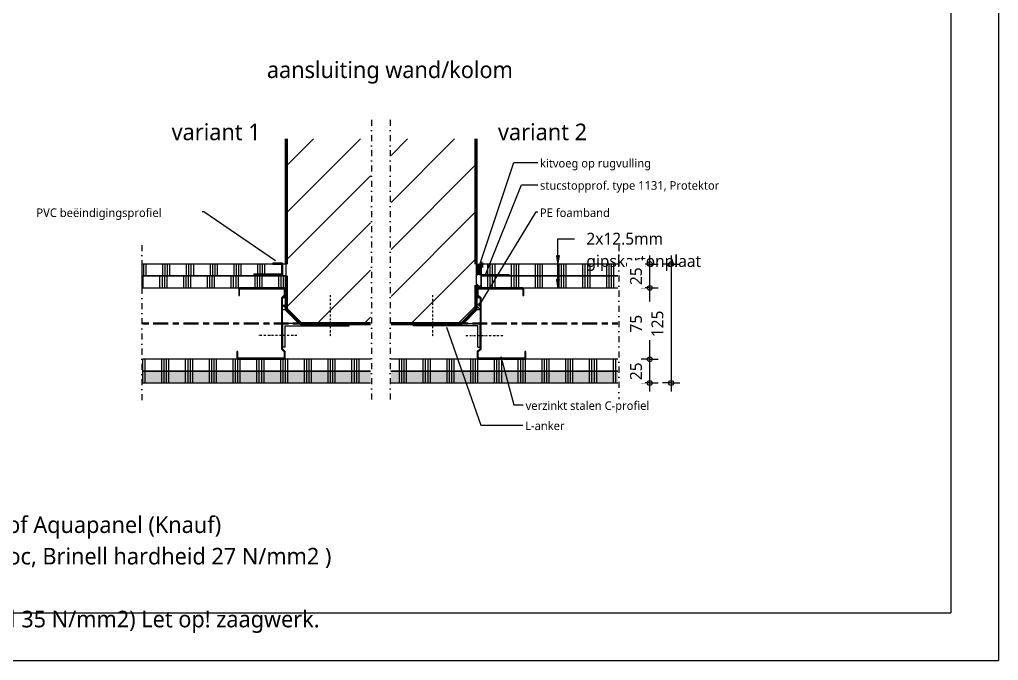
# Model space of a CAD drawing. Header units: millimetres. Extents: x -617 to 12931, y -7813 to -1363.
# Drawn here: x 7241 to 8271, y -4333 to -3659 of the extents above; entities that cross this region are included whole.
import ezdxf

# ---------------------------------------------------------------- set-up
doc = ezdxf.new("R2010")
doc.units = ezdxf.units.MM
for name, pattern in [('Center', [31.75, 6.35, -4.7625, 15.875, -4.7625]), ('Dash dot', [15.875, 6.35, -4.7625, 0, -4.7625]), ('Streep-stip _ detail', [4, 2, -1, 0, -1])]:
    doc.linetypes.add(name, pattern=pattern)
for name, color, linetype, lineweight in [('A-ANNO-DIMS', 211, 'Continuous', 13), ('A-ANNO-DIMS-5', 211, 'Continuous', 13), ('A-ANNO-IDEN', 131, 'Continuous', 18), ('A-DETL', 90, 'Continuous', 13), ('A-DETL-CNTR', 5, 'Center', 35), ('A-DETL-GENF', 92, 'Continuous', 18), ('G-ANNO-TEXT', 231, 'Continuous', 13)]:
    doc.layers.add(name, color=color, linetype=linetype, lineweight=lineweight)
doc.styles.add('Segoe UI_2', font='segoeui.ttf', dxfattribs={"height": 9})
doc.styles.add('Segoe UI_3', font='segoeui.ttf', dxfattribs={"height": 12.5})
doc.styles.add('Segoe UI_4', font='segoeui.ttf', dxfattribs={"height": 17.5})
doc.dimstyles.new('2_5_mm', dxfattribs={"dimscale": 304.8, "dimtxt": 13.092049, "dimasz": 0.016404, "dimexe": 0.029528, "dimexo": 0.0625, "dimgap": 0.014764, "dimtad": 1, "dimdec": 0, "dimzin": 0, "dimdsep": 46, "dimtxsty": 'Segoe UI_3', "dimblk1": 'DOTBLANK', "dimblk2": 'DOTBLANK', "dimsah": 1, "dimcen": 0.09, "dimdle": 0.029528, "dimazin": 0, "dimtfac": 1, "dimtdec": 4, "dimtix": 1, "dimtmove": 0, "dimatfit": 3, "dimfxl": 0.029528, "dimfxlon": 1, "dimtvp": 1, "dimtfill": 1, "dimtolj": 1, "dimtzin": 0, "dimarcsym": 2})

# ---------------------------------------------------------------- blocks, each defined once
blk = doc.blocks.new('40  gipsplaat - stootvast D12_5-2957498-22_1 Principedetails metalstud')
at = {"layer": 'A-DETL-GENF'}
h = blk.add_hatch(color=256, dxfattribs=at)
h.paths.add_polyline_path([(501, 0), (501, 12.5), (262.2, 12.5), (262.2, 0), (368, 0)])
h.paths.add_polyline_path([(240.8, 0), (240.8, 12.5), (1, 12.5), (1, 0), (132.9, 0)])
at = {"layer": 'A-DETL-GENF', "lineweight": 13}
h = blk.add_hatch(dxfattribs=at)
h.set_pattern_fill('FP_285', color=256, style=0, pattern_type=2)
h.set_pattern_definition([(90, (-7359.43, 4041.474), (-25, 1e-15), []), (90, (-7356.93, 4041.474), (-25, 1e-15), []), (90, (-7354.43, 4041.474), (-25, 1e-15), []), (90, (-7351.93, 4041.474), (-25, 1e-15), [])])
h.paths.add_polyline_path([(501, 0), (501, 12.5), (262.2, 12.5), (262.2, 0), (368, 0)])
h.paths.add_polyline_path([(240.8, 0), (240.8, 12.5), (1, 12.5), (1, 0), (132.9, 0)])
at = {"layer": 'A-DETL-GENF'}
for p, q in [((240.8, 12.5), (1, 12.5)), ((501, 12.5), (262.2, 12.5)), ((1, 0), (240.8, 0)), ((1, 0), (240.8, 0)), ((262.2, 0), (501, 0)), ((262.2, 0), (501, 0))]:
    blk.add_line(p, q, dxfattribs=at)
blk = doc.blocks.new('40  gipsplaat - D12_5-2957499-22_1 Principedetails metalstud')
at = {"layer": 'A-DETL-GENF', "lineweight": 13}
h = blk.add_hatch(dxfattribs=at)
h.set_pattern_fill('FP_286', color=256, style=0, pattern_type=2)
h.set_pattern_definition([(90, (-7359.43, 4028.974), (-25, 1e-15), []), (90, (-7356.93, 4028.974), (-25, 1e-15), []), (90, (-7354.43, 4028.974), (-25, 1e-15), []), (90, (-7351.93, 4028.974), (-25, 1e-15), [])])
h.paths.add_polyline_path([(501, 0), (501, 12.5), (262.2, 12.5), (262.2, 0), (404, 0)])
h.paths.add_polyline_path([(191.7, 0), (240.8, 0), (240.8, 12.5), (1, 12.5), (1, 0), (151, 0)])
at = {"layer": 'A-DETL-GENF'}
for p, q in [((101, 12.5), (1, 12.5)), ((101, 12.5), (1, 12.5)), ((111, 12.5), (101, 12.5)), ((150, 12.5), (111, 12.5)), ((240.8, 12.5), (150, 12.5)), ((240.8, 12.5), (150, 12.5)), ((354, 12.5), (262.2, 12.5)), ((354, 12.5), (262.2, 12.5)), ((393, 12.5), (354, 12.5)), ((403, 12.5), (393, 12.5)), ((501, 12.5), (403, 12.5)), ((501, 12.5), (403, 12.5)), ((1, 0), (240.8, 0)), ((1, 0), (240.8, 0)), ((262.2, 0), (501, 0)), ((262.2, 0), (501, 0))]:
    blk.add_line(p, q, dxfattribs=at)
blk = doc.blocks.new('40  gipsplaat - D12_5-2957500-22_1 Principedetails metalstud')
at = {"layer": 'A-DETL-GENF', "lineweight": 13}
h = blk.add_hatch(dxfattribs=at)
h.set_pattern_fill('FP_287', color=256, style=0, pattern_type=2)
h.set_pattern_definition([(90, (-7716.43, 3941.474), (-25, 1e-15), []), (90, (-7713.93, 3941.474), (-25, 1e-15), []), (90, (-7711.43, 3941.474), (-25, 1e-15), []), (90, (-7708.93, 3941.474), (-25, 1e-15), [])])
h.paths.add_polyline_path([(144, 0), (144, 12.5), (0, 12.5), (0, 0), (45, 0)])
at = {"layer": 'A-DETL-GENF'}
for p, q in [((144, 12.5), (0, 12.5)), ((0, 12.5), (0, 2.7)), ((0, 12.5), (0, 2.7)), ((0, 2.7), (0, 0)), ((0, 2.7), (0, 0)), ((0, 0), (36, 0)), ((36, 0), (44, 0)), ((44, 0), (144, 0)), ((44, 0), (144, 0))]:
    blk.add_line(p, q, dxfattribs=at)
blk = doc.blocks.new('40  gipsplaat - D12_5-V241-22_1 Principedetails metalstud')
at = {"layer": 'A-DETL-GENF', "lineweight": 13}
h = blk.add_hatch(dxfattribs=at)
h.set_pattern_fill('FP_288', color=256, style=0, pattern_type=2)
h.set_pattern_definition([(90, (-7716.43, 3928.974), (-25, 1e-15), []), (90, (-7713.93, 3928.974), (-25, 1e-15), []), (90, (-7711.43, 3928.974), (-25, 1e-15), []), (90, (-7708.93, 3928.974), (-25, 1e-15), [])])
h.paths.add_polyline_path([(144, 0), (144, 12.5), (0, 12.5), (0, 0), (11, 0)])
at = {"layer": 'A-DETL-GENF'}
for p, q in [((144, 12.5), (0, 12.5)), ((0, 12.5), (0, 0)), ((144, 12.5), (0, 12.5)), ((0, 0), (144, 0)), ((0, 0), (144, 0))]:
    blk.add_line(p, q, dxfattribs=at)
blk = doc.blocks.new('42 stucstopprofiel droogbouw - type 1131-4980358-22_1 Principedetails metalstud')
at = {"layer": 'A-DETL-GENF', "lineweight": 35}
for p, q in [((-30, -1), (0, -1)), ((-1, -14), (-1, -9)), ((0, -14), (-1, -14)), ((0, -12.5), (0, -14))]:
    blk.add_line(p, q, dxfattribs=at)
blk = doc.blocks.new('00 afbreeklijn 1 s l - Type 1-V18-22_1 Principedetails metalstud')
at = {"layer": 'A-DETL-GENF', "linetype": 'Dash dot'}
blk.add_line((145, 0), (-20, 0), dxfattribs=at)
blk = doc.blocks.new('00 afbreeklijn 1 s l - Type 1-V242-22_1 Principedetails metalstud')
at = {"layer": 'A-DETL-GENF', "linetype": 'Dash dot'}
for p, q in [((100, 0), (-20, 0)), ((145, 0), (125, 0))]:
    blk.add_line(p, q, dxfattribs=at)
blk = doc.blocks.new('40  gipsplaat - D12_5-2957501-22_1 Principedetails metalstud')
at = {"layer": 'A-DETL-GENF', "lineweight": 13}
h = blk.add_hatch(dxfattribs=at)
h.set_pattern_fill('FP_289', color=256, style=0, pattern_type=2)
h.set_pattern_definition([(270, (7511.43, -3941.474), (25, 1e-15), []), (270, (7508.93, -3941.474), (25, 1e-15), []), (270, (7506.43, -3941.474), (25, 1e-15), []), (270, (7503.93, -3941.474), (25, 1e-15), [])])
h.paths.add_polyline_path([(152, 0), (0, 0), (0, -12.5), (152, -12.5)])
at = {"layer": 'A-DETL-GENF'}
for p, q in [((2, 0), (0, 0)), ((0, 0), (0, -12.5)), ((2, 0), (0, 0)), ((41, 0), (2, 0)), ((49, 0), (41, 0)), ((152, 0), (49, 0)), ((152, 0), (49, 0)), ((152, -12.5), (152, 0)), ((152, -12.5), (152, 0)), ((0, -12.5), (3, -12.5)), ((3, -12.5), (4, -12.5)), ((4, -12.5), (152, -12.5))]:
    blk.add_line(p, q, dxfattribs=at)
blk = doc.blocks.new('40  gipsplaat - D12_5-2957502-22_1 Principedetails metalstud')
at = {"layer": 'A-DETL-GENF', "lineweight": 13}
h = blk.add_hatch(dxfattribs=at)
h.set_pattern_fill('FP_290', color=256, style=0, pattern_type=2)
h.set_pattern_definition([(270, (7508.43, -3928.974), (25, 1e-15), []), (270, (7505.93, -3928.974), (25, 1e-15), []), (270, (7503.43, -3928.974), (25, 1e-15), []), (270, (7500.93, -3928.974), (25, 1e-15), [])])
h.paths.add_polyline_path([(149, 0), (1, 0), (1, -1), (31, -1), (31, -2), (2, -2), (2, -12.5), (149, -12.5), (149, -1)])
at = {"layer": 'A-DETL-GENF'}
for p, q in [((149, 0), (1, 0)), ((149, 0), (1, 0)), ((149, -12.5), (149, 0)), ((149, -12.5), (149, 0)), ((2, -12.5), (11, -12.5)), ((11, -12.5), (149, -12.5)), ((11, -12.5), (149, -12.5))]:
    blk.add_line(p, q, dxfattribs=at)
blk = doc.blocks.new('42 PVC beëindigingsprofiel - Type 3741-V243-22_1 Principedetails metalstud')
at = {"layer": 'A-DETL-GENF'}
for p, q in [((-1, 13.5), (-11, 13.5)), ((-11, 13.5), (-11, 12.5)), ((-11, 12.5), (-2, 12.5)), ((-2, 12.5), (-2, 2)), ((-1, 12.5), (-1, 13.5)), ((-2, 2), (-31, 2)), ((-31, 2), (-31, 1)), ((-31, 1), (-1, 1))]:
    blk.add_line(p, q, dxfattribs=at)
blk = doc.blocks.new('30 rugvulling kitvoeg - vierkante rugvulling-4464675-22_1 Principedetails metalstud')
at = {"layer": 'A-DETL-GENF', "lineweight": 13}
h = blk.add_hatch(dxfattribs=at)
h.set_pattern_fill('FP_291', color=256, style=0, pattern_type=2)
h.set_pattern_definition([(45, (-7721.431, 3952.057), (-10.606602, 10.606602), []), (135, (-7721.431, 3952.057), (-10.606602, -10.606602), [])])
h.paths.add_polyline_path([(4, -12), (4, -0.4), (3.6, 0), (0, 0), (0, -12)])
at = {"layer": 'A-DETL-GENF'}
for p, q in [((3.6, 0), (0, 0)), ((0, -11.9), (0, -12)), ((0, -12), (4, -12))]:
    blk.add_line(p, q, dxfattribs=at)
blk = doc.blocks.new('30 rugvulling kitvoeg - vierkante rugvulling-4464676-22_1 Principedetails metalstud')
at = {"layer": 'A-DETL-GENF', "lineweight": 13}
h = blk.add_hatch(dxfattribs=at)
h.set_pattern_fill('FP_292', color=256, style=0, pattern_type=2)
h.set_pattern_definition([(225, (7521.431, -3952.057), (10.606602, -10.606602), []), (315, (7521.431, -3952.057), (10.606602, 10.606602), [])])
h.paths.add_polyline_path([(0, 12), (0, 0), (3.6, 0), (4, 0.4), (4, 12)])
at = {"layer": 'A-DETL-GENF'}
for p, q in [((0, 12), (0, 11.9)), ((4, 12), (0, 12)), ((0, 0), (3.6, 0))]:
    blk.add_line(p, q, dxfattribs=at)
blk = doc.blocks.new('00 afbreeklijn 1 s l - Type 1-2338402-22_1 Principedetails metalstud')
at = {"layer": 'A-DETL-GENF', "linetype": 'Dash dot'}
for p, q in [((276.6, 0), (-20, 0)), ((276.6, -19.5), (-20, -19.5))]:
    blk.add_line(p, q, dxfattribs=at)
blk = doc.blocks.new('22 metalstud profiel - 75 mm vert-4394541-22_1 Principedetails metalstud')
at = {"layer": 'A-DETL-GENF'}
blk.add_hatch(color=256, dxfattribs=at).paths.add_polyline_path([(29.5, 0), (26.5, -3), (-26.5, -3), (-29.5, 0), (-36.5, 0), (-37.5, -1), (-37.5, -50), (-36.5, -51), (-29.5, -51), (-29.5, -50), (-36.5, -50), (-36.5, -1), (-29.9, -1), (-26.9, -4), (26.9, -4), (29.9, -1), (36.5, -1), (36.5, -48), (29.5, -48), (29.5, -49), (36.5, -49), (37.5, -48), (37.5, -1), (36.5, 0)])
for p, q in [((-36.5, 0), (-37.5, -1)), ((-29.5, 0), (-36.5, 0)), ((-26.5, -3), (-29.5, 0)), ((29.5, 0), (26.5, -3)), ((36.5, 0), (29.5, 0)), ((37.5, -1), (36.5, 0)), ((-37.5, -1), (-37.5, -50)), ((-36.5, -50), (-36.5, -1)), ((-36.5, -1), (-29.9, -1)), ((-29.9, -1), (-26.9, -4)), ((-26.9, -4), (26.9, -4)), ((26.5, -3), (-26.5, -3)), ((26.9, -4), (29.9, -1)), ((29.9, -1), (36.5, -1)), ((36.5, -1), (36.5, -48)), ((37.5, -48), (37.5, -1)), ((-37.5, -50), (-36.5, -51)), ((-29.5, -50), (-36.5, -50)), ((-36.5, -51), (-29.5, -51)), ((-29.5, -51), (-29.5, -50)), ((36.5, -48), (29.5, -48)), ((29.5, -48), (29.5, -49)), ((29.5, -49), (36.5, -49)), ((36.5, -49), (37.5, -48))]:
    blk.add_line(p, q, dxfattribs=at)
blk = doc.blocks.new('22 metalstud profiel - 75 mm vert-4394546-22_1 Principedetails metalstud')
at = {"layer": 'A-DETL-GENF'}
blk.add_hatch(color=256, dxfattribs=at).paths.add_polyline_path([(-37.5, 50), (-37.5, 1), (-36.5, 0), (-29.5, 0), (-26.5, 3), (26.5, 3), (29.5, 0), (36.5, 0), (37.5, 1), (37.5, 48), (36.5, 49), (29.5, 49), (29.5, 48), (36.5, 48), (36.5, 1), (29.9, 1), (26.9, 4), (-26.9, 4), (-29.9, 1), (-36.5, 1), (-36.5, 50), (-29.5, 50), (-29.5, 51), (-36.5, 51)])
for p, q in [((-36.5, 51), (-37.5, 50)), ((-37.5, 50), (-37.5, 1)), ((-29.5, 51), (-36.5, 51)), ((-36.5, 1), (-36.5, 50)), ((-36.5, 50), (-29.5, 50)), ((-29.5, 50), (-29.5, 51)), ((36.5, 49), (29.5, 49)), ((29.5, 49), (29.5, 48)), ((29.5, 48), (36.5, 48)), ((37.5, 48), (36.5, 49)), ((36.5, 48), (36.5, 1)), ((37.5, 1), (37.5, 48)), ((-37.5, 1), (-36.5, 0)), ((-29.9, 1), (-36.5, 1)), ((-36.5, 0), (-29.5, 0)), ((-26.9, 4), (-29.9, 1)), ((-29.5, 0), (-26.5, 3)), ((26.9, 4), (-26.9, 4)), ((-26.5, 3), (26.5, 3)), ((26.5, 3), (29.5, 0)), ((29.9, 1), (26.9, 4)), ((29.5, 0), (36.5, 0)), ((36.5, 1), (29.9, 1)), ((36.5, 0), (37.5, 1))]:
    blk.add_line(p, q, dxfattribs=at)
blk = doc.blocks.new('30 rugvulling kitvoeg - vierkante rugvulling-4464677-22_1 Principedetails metalstud')
at = {"layer": 'A-DETL-GENF', "lineweight": 13}
h = blk.add_hatch(dxfattribs=at)
h.set_pattern_fill('FP_309', color=256, style=0, pattern_type=2)
h.set_pattern_definition([(225, (7521.431, -3916.474), (10.606602, -10.606602), []), (315, (7521.431, -3916.474), (10.606602, 10.606602), [])])
h.paths.add_polyline_path([(0, 12.5), (0, 0), (4, 0), (4, 12.5)])
at = {"layer": 'A-DETL-GENF'}
for p, q in [((0, 12.5), (0, 0)), ((4, 12.5), (0, 12.5)), ((4, 0), (4, 12.5)), ((0, 0), (4, 0))]:
    blk.add_line(p, q, dxfattribs=at)
blk = doc.blocks.new('30 L-anker - 70x25-2106375-22_1 Principedetails metalstud')
at = {"layer": 'A-DETL-GENF'}
for p, q in [((2.5, 70), (0, 70)), ((0, 70), (0, 0)), ((2.5, 2.5), (2.5, 70)), ((0, 60), (2.5, 60)), ((0, 40), (2.5, 40)), ((25, 0), (0, 0)), ((25, 2.5), (2.5, 2.5)), ((25, 2.5), (25, 0))]:
    blk.add_line(p, q, dxfattribs=at)
at = {"layer": 'A-DETL-GENF', "linetype": 'Streep-stip _ detail', "lineweight": 13}
for p, q in [((-30, 50), (15, 50)), ((12.5, 15), (12.5, -25))]:
    blk.add_line(p, q, dxfattribs=at)
blk = doc.blocks.new('30 L-anker - 70x25-4462063-22_1 Principedetails metalstud')
at = {"layer": 'A-DETL-GENF', "linetype": 'Streep-stip _ detail', "lineweight": 13}
for p, q in [((12.5, -15), (12.5, 25)), ((-30, -50), (15, -50))]:
    blk.add_line(p, q, dxfattribs=at)
at = {"layer": 'A-DETL-GENF'}
for p, q in [((0, -70), (0, 0)), ((25, 0), (0, 0)), ((25, -2.5), (25, 0)), ((25, -2.5), (2.5, -2.5)), ((2.5, -2.5), (2.5, -70)), ((0, -40), (2.5, -40)), ((0, -60), (2.5, -60)), ((2.5, -70), (0, -70))]:
    blk.add_line(p, q, dxfattribs=at)
blk = doc.blocks.new('30 kitvoeg op rugvulling - holle kitvoeg 5mm-V518-22_1 Principedetails metalstud')
at = {"layer": 'A-DETL-GENF', "lineweight": 13}
h = blk.add_hatch(dxfattribs=at)
h.set_pattern_fill('FP_637', color=256, style=0, pattern_type=2)
h.set_pattern_definition([(225, (7726.431, -3916.474), (10.606602, -10.606602), []), (315, (7726.431, -3916.474), (10.606602, 10.606602), [])])
h.paths.add_polyline_path([(2.1, 23.4), (1.3, 23.2), (0.6, 22.8), (0, 22.3), (0, 12.2), (0.6, 11.6), (1.3, 11.2), (2.1, 11), (2.9, 11), (3.7, 11.2), (4.4, 11.6), (5, 12.2), (5, 22.3), (4.4, 22.8), (3.7, 23.2), (2.9, 23.4)])
blk.add_hatch(color=256, dxfattribs=at).paths.add_polyline_path([(5, 12.2), (4.4, 11.6), (3.7, 11.2), (2.9, 11), (2.1, 11), (1.3, 11.2), (0.6, 11.6), (0, 12.2), (0, 0), (1.7, 0.4), (3.3, 0.4), (5, 0), (5, 11.6)])
for p, q in [((0, 22.3), (0, 12.2)), ((5, 12.2), (5, 22.3))]:
    blk.add_line(p, q, dxfattribs=at)
at = {"layer": 'A-DETL-GENF'}
for p, q in [((0, 12.2), (0, 0)), ((5, 0), (5, 12.2))]:
    blk.add_line(p, q, dxfattribs=at)
at = {"layer": 'A-DETL-GENF', "lineweight": 13}
for centre, start, end in [((2.5, 20.1), 41.4096, 138.5904), ((2.5, 14.4), 221.4096, 318.5904)]:
    blk.add_arc(centre, 3.33, start, end, dxfattribs=at)
at = {"layer": 'A-DETL-GENF'}
blk.add_open_spline([(0, 0), (0.6, 0.2), (1.7, 0.5), (3.3, 0.5), (4.4, 0.2), (5, 0)], degree=3, dxfattribs=at)
blk = doc.blocks.new('DIMBLOCK127-22_1 Principedetails metalstud')
at = {"layer": 'A-ANNO-DIMS-5'}
for p, q in [((7903.9, -4016.5), (7894.9, -4016.5)), ((7903.9, -4050.5), (7903.9, -4016.5)), ((7903.9, -4016.5), (7912.9, -4016.5)), ((7903.9, -4041.5), (7894.9, -4041.5)), ((7903.9, -4041.5), (7912.9, -4041.5))]:
    blk.add_line(p, q, dxfattribs=at)
for centre in [(7903.9, -4016.5), (7903.9, -4041.5)]:
    blk.add_circle(centre, 2.5, dxfattribs=at)
at = {"layer": 'A-ANNO-DIMS-5', "color": 0, "insert": (7883.1, -4038.5), "char_height": 12.5, "width": 22.852, "attachment_point": 1, "rotation": 90, "line_spacing_factor": 1.142579, "style": 'Segoe UI_3', "bg_fill": 3, "box_fill_scale": 1.25, "bg_fill_color": 9, "bg_fill_true_color": 13158600, "bg_fill_transparency": 0}
blk.add_mtext('25', dxfattribs=at)
blk = doc.blocks.new('_DotBlank')
at = {"color": 0, "linetype": 'ByBlock', "lineweight": -2}
blk.add_line((-0.5, 0), (-1, 0), dxfattribs=at)
blk.add_circle((0, 0), 0.5, dxfattribs=at)
blk = doc.blocks.new('DIMBLOCK128-22_1 Principedetails metalstud')
at = {"layer": 'A-ANNO-DIMS-5'}
for p, q in [((7903.9, -3941.5), (7894.9, -3941.5)), ((7903.9, -4016.5), (7903.9, -3941.5)), ((7903.9, -3941.5), (7912.9, -3941.5)), ((7903.9, -4016.5), (7894.9, -4016.5)), ((7903.9, -4016.5), (7912.9, -4016.5))]:
    blk.add_line(p, q, dxfattribs=at)
for centre in [(7903.9, -3941.5), (7903.9, -4016.5)]:
    blk.add_circle(centre, 2.5, dxfattribs=at)
at = {"layer": 'A-ANNO-DIMS-5', "color": 0, "insert": (7883.1, -3988.5), "char_height": 12.5, "width": 22.852, "attachment_point": 1, "rotation": 90, "line_spacing_factor": 1.142579, "style": 'Segoe UI_3', "bg_fill": 3, "box_fill_scale": 1.25, "bg_fill_color": 9, "bg_fill_true_color": 13158600, "bg_fill_transparency": 0}
blk.add_mtext('75', dxfattribs=at)
blk = doc.blocks.new('DIMBLOCK129-22_1 Principedetails metalstud')
at = {"layer": 'A-ANNO-DIMS-5'}
for p, q in [((7903.9, -3941.5), (7903.9, -3907.5)), ((7903.9, -3916.5), (7894.9, -3916.5)), ((7903.9, -3916.5), (7912.9, -3916.5)), ((7903.9, -3941.5), (7894.9, -3941.5)), ((7903.9, -3941.5), (7912.9, -3941.5))]:
    blk.add_line(p, q, dxfattribs=at)
for centre in [(7903.9, -3916.5), (7903.9, -3941.5)]:
    blk.add_circle(centre, 2.5, dxfattribs=at)
at = {"layer": 'A-ANNO-DIMS-5', "color": 0, "insert": (7883.1, -3938.5), "char_height": 12.5, "width": 22.852, "attachment_point": 1, "rotation": 90, "line_spacing_factor": 1.142579, "style": 'Segoe UI_3', "bg_fill": 3, "box_fill_scale": 1.25, "bg_fill_color": 9, "bg_fill_true_color": 13158600, "bg_fill_transparency": 0}
blk.add_mtext('25', dxfattribs=at)
blk = doc.blocks.new('DIMBLOCK130-22_1 Principedetails metalstud')
at = {"layer": 'A-ANNO-DIMS-5'}
for p, q in [((7926.4, -3907.5), (7926.4, -4050.5)), ((7926.4, -3916.5), (7917.4, -3916.5)), ((7926.4, -3916.5), (7935.4, -3916.5)), ((7926.4, -4041.5), (7917.4, -4041.5)), ((7926.4, -4041.5), (7935.4, -4041.5))]:
    blk.add_line(p, q, dxfattribs=at)
for centre in [(7926.4, -3916.5), (7926.4, -4041.5)]:
    blk.add_circle(centre, 2.5, dxfattribs=at)
at = {"layer": 'A-ANNO-DIMS-5', "color": 0, "insert": (7905.6, -3993.3), "char_height": 12.5, "width": 34.277, "attachment_point": 1, "rotation": 90, "line_spacing_factor": 1.142579, "style": 'Segoe UI_3', "bg_fill": 3, "box_fill_scale": 1.25, "bg_fill_color": 9, "bg_fill_true_color": 13158600, "bg_fill_transparency": 0}
blk.add_mtext('125', dxfattribs=at)

msp = doc.modelspace()

# ---------------------------------------------------------------- hatches: boundary and pattern name
at = {"layer": 'A-DETL-GENF', "lineweight": 13}
h = msp.add_hatch(dxfattribs=at)
h.set_pattern_fill('FP_284', color=250, style=0, pattern_type=2)
h.set_pattern_definition([(45, (0, 0), (-24.74874, 24.74874), [])])
h.paths.add_polyline_path([(7706.4, -3979), (7721.4, -3964), (7721.4, -3784.8), (7631.7, -3784.8), (7631.7, -3979), (7678.6, -3979)])
h.paths.add_polyline_path([(7610.2, -3979), (7610.2, -3784.8), (7521.4, -3784.8), (7521.4, -3964), (7536.4, -3979), (7561.1, -3979)])
at = {"layer": 'G-ANNO-TEXT'}
for points in [[(7807.2, -3916.8), (7808.8, -3907.8), (7805.6, -3907.8)], [(7807.2, -3941.7), (7808.8, -3932.7), (7805.6, -3932.7)]]:
    msp.add_hatch(color=7, dxfattribs=at).paths.add_polyline_path(points)

# ---------------------------------------------------------------- linework, layer by layer
at = {"layer": 'A-ANNO-IDEN'}
for p, q in [((7723.7, -3921), (7760.9, -3809.6)), ((7760.9, -3809.6), (7788.4, -3809.6)), ((7731.6, -3926.9), (7769, -3833)), ((7769, -3833), (7788.4, -3833)), ((7434.9, -3861.7), (7400.8, -3861.7)), ((7510.2, -3913.1), (7434.9, -3861.7)), ((7723.9, -3960.7), (7784.3, -3861.7)), ((7784.3, -3861.7), (7788.4, -3861.7)), ((7690.1, -3982.9), (7726.3, -4085.7)), ((7747.1, -4013.6), (7760.9, -4064.5)), ((7760.9, -4064.5), (7773.3, -4064.5)), ((7726.3, -4085.7), (7772.8, -4085.7))]:
    msp.add_line(p, q, dxfattribs=at)
at = {"layer": 'A-DETL', "lineweight": 18}
for p, q in [((8270.7, -1363.2), (8270.7, -4333.2)), ((8220.7, -3008.2), (8220.7, -4283.2)), ((6220.7, -4283.2), (8220.7, -4283.2)), ((4070.7, -4333.2), (8270.7, -4333.2))]:
    msp.add_line(p, q, dxfattribs=at)
at = {"layer": 'A-DETL', "lineweight": 50}
for p, q in [((7521.4, -3784.8), (7521.4, -3916.5)), ((7721.4, -3916.5), (7721.4, -3784.8)), ((7521.4, -3929), (7521.4, -3964)), ((7721.4, -3964), (7721.4, -3938.8)), ((7521.4, -3964), (7536.4, -3979)), ((7706.4, -3979), (7721.4, -3964)), ((7536.4, -3979), (7610.2, -3979)), ((7631.7, -3979), (7706.4, -3979))]:
    msp.add_line(p, q, dxfattribs=at)
at = {"layer": 'A-DETL-CNTR'}
for p, q in [((7370.4, -3979), (7516.4, -3979)), ((7517.4, -3979), (7536.4, -3979)), ((7706.4, -3979), (7725.4, -3979)), ((7726.4, -3979), (7870.4, -3979))]:
    msp.add_line(p, q, dxfattribs=at)
at = {"layer": 'G-ANNO-TEXT', "color": 250}
for p, q in [((7807.2, -3889.8), (7824.7, -3889.8)), ((7807.2, -3941.7), (7807.2, -3889.8)), ((7807.2, -3889.8), (7824.7, -3889.8)), ((7807.2, -3916.8), (7807.2, -3889.8)), ((7808.8, -3907.8), (7805.6, -3907.8)), ((7805.6, -3907.8), (7807.2, -3916.8)), ((7807.2, -3916.8), (7808.8, -3907.8)), ((7808.8, -3932.7), (7805.6, -3932.7)), ((7805.6, -3932.7), (7807.2, -3941.7)), ((7807.2, -3941.7), (7808.8, -3932.7))]:
    msp.add_line(p, q, dxfattribs=at)

# ---------------------------------------------------------------- block references
at = {"layer": 'A-DETL-GENF', "linetype": 'Dash dot'}
for name, p, rotation in [('00 afbreeklijn 1 s l - Type 1-2338402-22_1 Principedetails metalstud', (7611.2, -4041.5), 89.99999999999994), ('00 afbreeklijn 1 s l - Type 1-V242-22_1 Principedetails metalstud', (7369.4, -4041.5), 90.00000000000006), ('00 afbreeklijn 1 s l - Type 1-V18-22_1 Principedetails metalstud', (7871.4, -4041.5), 89.99999999999991)]:
    msp.add_blockref(name, p, dxfattribs=dict(at, rotation=rotation))
at = {"layer": 'A-DETL-GENF'}
for name, p, rotation in [('40  gipsplaat - D12_5-2957502-22_1 Principedetails metalstud', (7518.4, -3929), 180), ('30 rugvulling kitvoeg - vierkante rugvulling-4464677-22_1 Principedetails metalstud', (7521.4, -3916.5), 180), ('40  gipsplaat - D12_5-2957501-22_1 Principedetails metalstud', (7521.4, -3941.5), 180), ('22 metalstud profiel - 75 mm vert-4394546-22_1 Principedetails metalstud', (7520.4, -3979), 90.0000000000001), ('22 metalstud profiel - 75 mm vert-4394541-22_1 Principedetails metalstud', (7722.4, -3979), 89.99999999999991), ('30 L-anker - 70x25-2106375-22_1 Principedetails metalstud', (7517.7, -3979), 269.9999999999994), ('30 rugvulling kitvoeg - vierkante rugvulling-4464676-22_1 Principedetails metalstud', (7521.4, -3952.1), 180), ('30 L-anker - 70x25-4462063-22_1 Principedetails metalstud', (7725.4, -3979), 269.9999999999998)]:
    msp.add_blockref(name, p, dxfattribs=dict(at, rotation=rotation))
for name, p in [('42 PVC beëindigingsprofiel - Type 3741-V243-22_1 Principedetails metalstud', (7518.4, -3929)), ('40  gipsplaat - D12_5-V241-22_1 Principedetails metalstud', (7726.4, -3929)), ('40  gipsplaat - D12_5-2957500-22_1 Principedetails metalstud', (7726.4, -3941.5)), ('30 rugvulling kitvoeg - vierkante rugvulling-4464675-22_1 Principedetails metalstud', (7721.4, -3952.1)), ('40  gipsplaat - D12_5-2957499-22_1 Principedetails metalstud', (7369.4, -4029)), ('40  gipsplaat - stootvast D12_5-2957498-22_1 Principedetails metalstud', (7369.4, -4041.5))]:
    msp.add_blockref(name, p, dxfattribs=at)
at = {"layer": 'A-DETL-GENF', "lineweight": 13, "rotation": 180}
msp.add_blockref('30 kitvoeg op rugvulling - holle kitvoeg 5mm-V518-22_1 Principedetails metalstud', (7726.4, -3916.5), dxfattribs=at)
at = {"layer": 'A-DETL-GENF', "lineweight": 35, "rotation": 180}
msp.add_blockref('42 stucstopprofiel droogbouw - type 1131-4980358-22_1 Principedetails metalstud', (7726.4, -3929), dxfattribs=at)

# ---------------------------------------------------------------- texts
at = {"layer": 'G-ANNO-TEXT', "color": 7, "attachment_point": 1}
for s, insert, char_height, width, style in [('aansluiting wand/kolom', (7501.1, -3703.4), 17.5, 317.869, 'Segoe UI_4'), ('variant 1', (7400.8, -3768.8), 17.5, 113.84, 'Segoe UI_4'), ('variant 2', (7744.2, -3768.8), 17.5, 113.84, 'Segoe UI_4'), ('2x12.5mm ', (7837.2, -3883.5), 12.5, 103.418, 'Segoe UI_3'), ('gipskartonplaat', (7837.2, -3907), 12.5, 145.506, 'Segoe UI_3'), ('- bij sanitaire ruimte met 2x waterbestendige cementplaten: Aquaroc (Gyproc) of Aquapanel (Knauf)', (6388.5, -4181.7), 17.5, 1316.772, 'Segoe UI_4'), ('- als wandbescherming met 1x vezelversterkte gipskartonplaat: Duragyp (Gyproc, Brinell hardheid 27 N/mm2 )', (6388.5, -4214.8), 17.5, 1455.063, 'Segoe UI_4'), ('- als wandbescherming met 1x gipsvezelplaat: Rigidur (Gyproc, Brinell hardheid 35 N/mm2) Let op! zaagwerk.', (6388.5, -4280.9), 17.5, 1444.24, 'Segoe UI_4')]:
    msp.add_mtext(s, dxfattribs=dict(at, insert=insert, char_height=char_height, width=width, style=style))

# ---------------------------------------------------------------- dimensions: what is measured, and where the dimension line sits
at = {"layer": 'A-ANNO-DIMS'}
dim = msp.add_linear_dim(base=(7903.9, -4016.5), p1=(7894.9, -4041.5), p2=(7894.9, -4016.5), angle=90, dimstyle='2_5_mm', override={"dimpost": '<>', "dimfxl": 25}, dxfattribs=at)
dim.commit()
dim.dimension.update_dxf_attribs({"geometry": 'DIMBLOCK127-22_1 Principedetails metalstud', "text_midpoint": (7893, -4029)})

# ---------------------------------------------------------------- next in the draw order: texts
at = {"layer": 'A-ANNO-IDEN', "lineweight": 13, "char_height": 9, "attachment_point": 1, "style": 'Segoe UI_2', "bg_fill": 3, "box_fill_scale": 1.25, "bg_fill_color": 9, "bg_fill_true_color": 13158600, "bg_fill_transparency": 0}
for s, insert, width in [('kitvoeg op rugvulling', (7788.4, -3805.9), 152.321), ('stucstopprof. type 1131, Protektor', (7788.4, -3829.3), 242.911), ('PVC beëindigingsprofiel', (7258.6, -3858), 171.962), ('PE foamband', (7788.4, -3858), 93.797), ('verzinkt stalen C-profiel', (7773.3, -4060.8), 169.156), ('L-anker', (7772.8, -4082), 53.312)]:
    msp.add_mtext(s, dxfattribs=dict(at, insert=insert, width=width))

# ---------------------------------------------------------------- next in the draw order: dimensions: what is measured, and where the dimension line sits
at = {"layer": 'A-ANNO-DIMS'}
dim = msp.add_linear_dim(base=(7903.9, -3941.5), p1=(7894.9, -4016.5), p2=(7894.9, -3941.5), angle=90, dimstyle='2_5_mm', override={"dimpost": '<>', "dimfxl": 75}, dxfattribs=at)
dim.commit()
dim.dimension.update_dxf_attribs({"geometry": 'DIMBLOCK128-22_1 Principedetails metalstud', "text_midpoint": (7893.1, -3979)})

# ---------------------------------------------------------------- next in the draw order: dimensions: what is measured, and where the dimension line sits
dim = msp.add_linear_dim(base=(7903.9, -3916.5), p1=(7894.9, -3941.5), p2=(7894.9, -3916.5), angle=90, dimstyle='2_5_mm', override={"dimpost": '<>', "dimfxl": 25}, dxfattribs=at)
dim.commit()
dim.dimension.update_dxf_attribs({"geometry": 'DIMBLOCK129-22_1 Principedetails metalstud', "text_midpoint": (7893, -3929)})

# ---------------------------------------------------------------- next in the draw order: dimensions: what is measured, and where the dimension line sits
dim = msp.add_linear_dim(base=(7926.4, -4041.5), p1=(7917.4, -3916.5), p2=(7917.4, -4041.5), angle=90, dimstyle='2_5_mm', override={"dimpost": '<>', "dimfxl": 125}, dxfattribs=at)
dim.commit()
dim.dimension.update_dxf_attribs({"geometry": 'DIMBLOCK130-22_1 Principedetails metalstud', "text_midpoint": (7915.4, -3979)})

doc.saveas('drawing.dxf')
